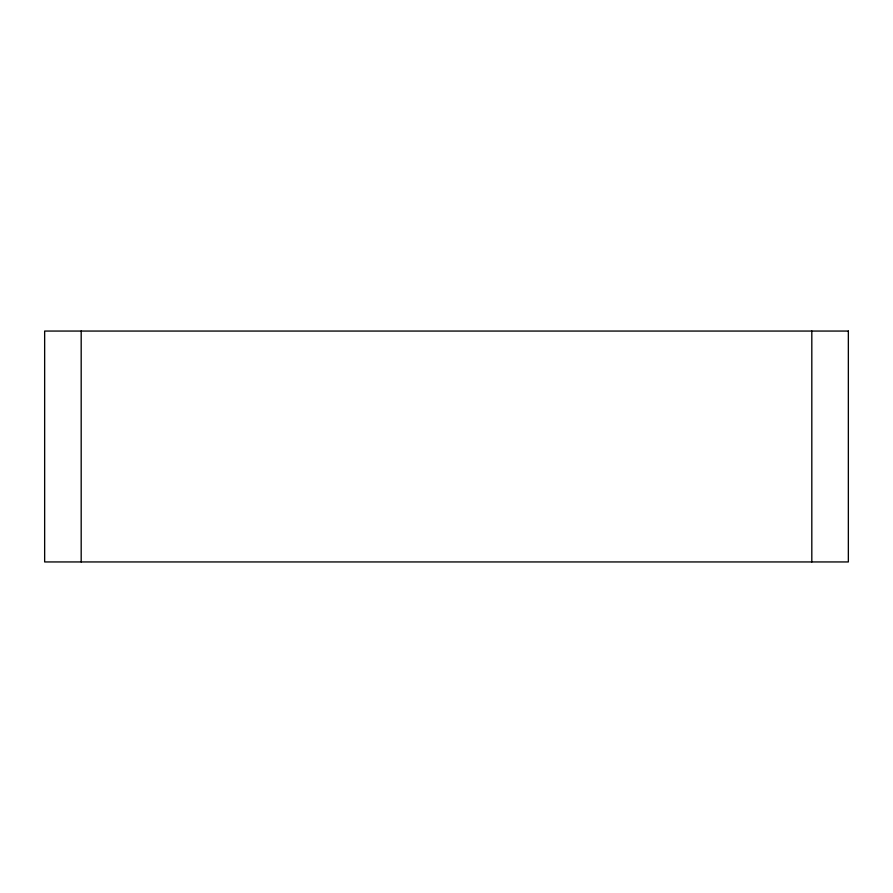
<?xml version="1.0" encoding="UTF-8"?>
<svg xmlns="http://www.w3.org/2000/svg" width="893" height="893" viewBox="0 0 893 893"><rect width="100%" height="100%" fill="white"/><g stroke="black" fill="none" stroke-linecap="round" stroke-linejoin="round"><path stroke-width="1.34" d="M811.815 331.057L811.815 561.943M81.185 331.057L81.185 561.943M848.35 331.057L44.65 331.057L44.65 561.943L848.35 561.943L848.35 331.057"/></g></svg>
